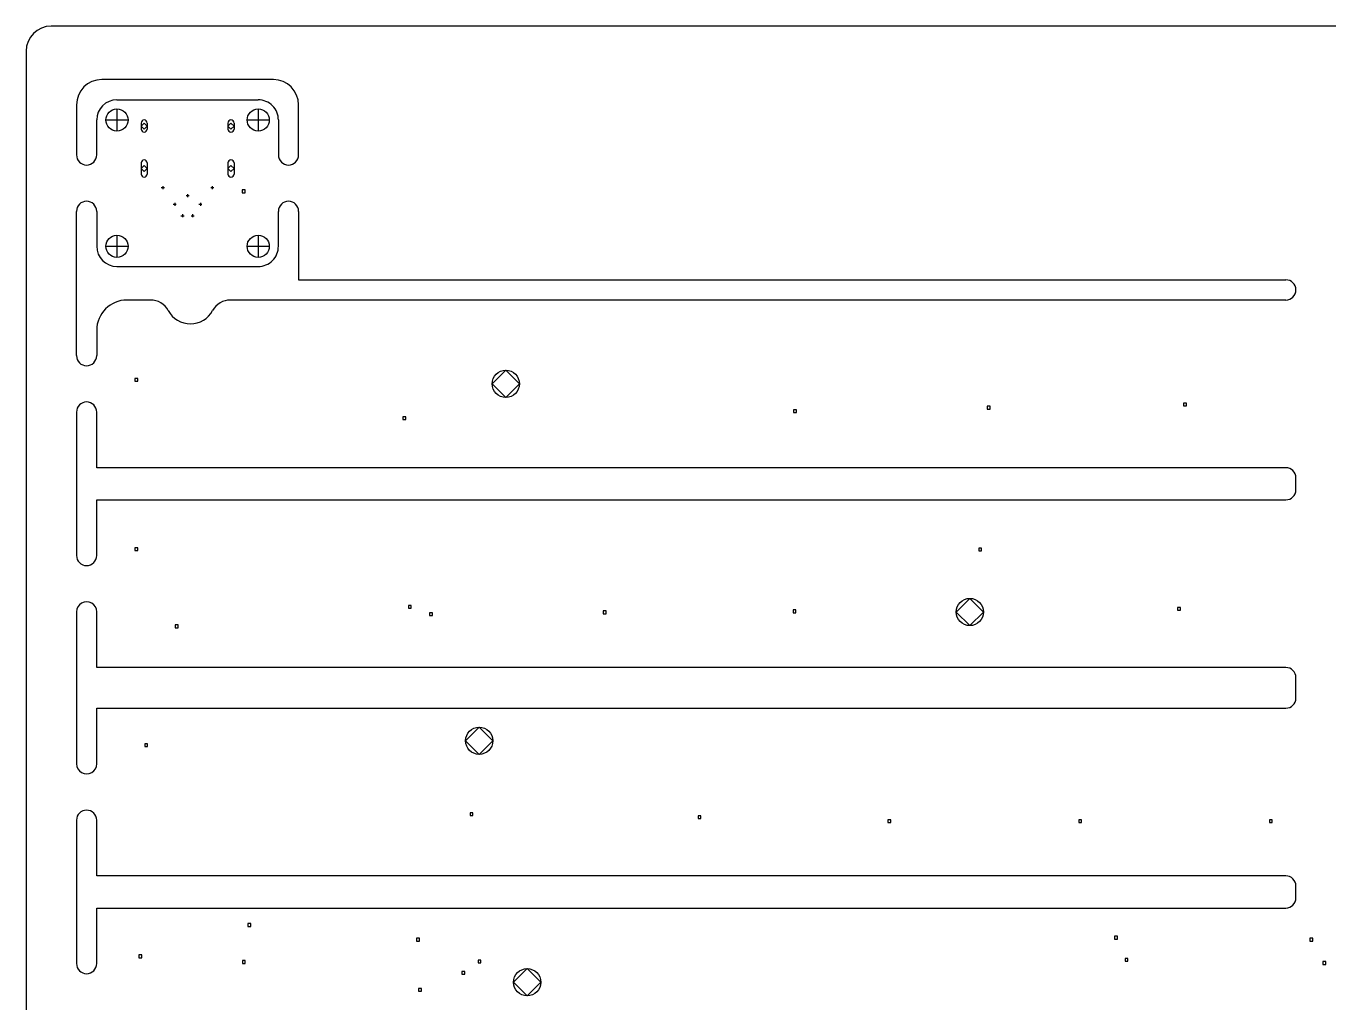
# Model space of a CAD drawing. Extents: x -31 to 357, y -149 to 35.
# Drawn here: x -28.5 to 100.6, y -61.3 to 35.4 of the extents above; entities that cross this region are included whole.
import ezdxf

# ---------------------------------------------------------------- set-up
doc = ezdxf.new("R2010")
doc.units = 0
doc.layers.add('BLACK', color=7, linetype='CONTINUOUS')

msp = doc.modelspace()

# ---------------------------------------------------------------- linework, layer by layer
at = {"layer": 'BLACK', "linetype": 'CONTINUOUS'}
for p, q in [((224.168, 35.425), (-26.025, 35.425)), ((-28.525, 32.925), (-28.525, -106.985)), ((-4.025, 30.125), (-21.025, 30.125)), ((-23.525, 27.625), (-23.525, 22.669)), ((-19.525, 28.125), (-5.525, 28.125)), ((-19.525, 27.225), (-19.525, 25.025)), ((-5.525, 27.225), (-5.525, 25.025)), ((-1.525, 22.669), (-1.525, 27.625)), ((-21.525, 22.669), (-21.525, 26.125)), ((-20.625, 26.125), (-18.425, 26.125)), ((-16.823, 25.825), (-17.123, 25.525)), ((-17.123, 25.825), (-17.123, 25.225)), ((-16.523, 25.525), (-16.823, 25.825)), ((-16.523, 25.825), (-16.523, 25.225)), ((-8.223, 25.825), (-8.523, 25.525)), ((-8.523, 25.825), (-8.523, 25.225)), ((-7.923, 25.525), (-8.223, 25.825)), ((-7.923, 25.825), (-7.923, 25.225)), ((-6.625, 26.125), (-4.425, 26.125)), ((-3.525, 26.125), (-3.525, 22.669)), ((-17.123, 25.525), (-16.823, 25.225)), ((-16.823, 25.225), (-16.523, 25.525)), ((-8.523, 25.525), (-8.223, 25.225)), ((-8.223, 25.225), (-7.923, 25.525)), ((-17.123, 21.875), (-17.123, 20.775)), ((-16.823, 21.625), (-17.123, 21.325)), ((-17.123, 21.325), (-16.823, 21.025)), ((-16.523, 21.325), (-16.823, 21.625)), ((-16.823, 21.025), (-16.523, 21.325)), ((-16.523, 21.875), (-16.523, 20.775)), ((-8.523, 21.875), (-8.523, 20.775)), ((-8.223, 21.625), (-8.523, 21.325)), ((-8.523, 21.325), (-8.223, 21.025)), ((-7.923, 21.325), (-8.223, 21.625)), ((-8.223, 21.025), (-7.923, 21.325)), ((-7.923, 21.875), (-7.923, 20.775)), ((-15.1254, 19.429), (-14.8206, 19.429)), ((-14.973, 19.5814), (-14.973, 19.2766)), ((-10.2254, 19.429), (-9.9206, 19.429)), ((-10.073, 19.5814), (-10.073, 19.2766)), ((-12.6754, 18.6416), (-12.3706, 18.6416)), ((-12.523, 18.794), (-12.523, 18.4892)), ((-6.82261, 19.2019), (-7.10545, 19.2019)), ((-7.10545, 19.2019), (-7.10545, 18.919)), ((-7.10545, 18.919), (-6.82261, 18.919)), ((-6.82261, 18.919), (-6.82261, 19.2019)), ((-23.525, 2.794), (-23.525, 17.081)), ((-21.525, 17.081), (-21.525, 13.625)), ((-13.9454, 17.778), (-13.6406, 17.778)), ((-13.793, 17.9304), (-13.793, 17.6256)), ((-13.023, 16.8044), (-13.023, 16.4996)), ((-12.025, 16.8024), (-12.025, 16.4976)), ((-11.4054, 17.778), (-11.1006, 17.778)), ((-11.253, 17.9304), (-11.253, 17.6256)), ((-3.525, 13.625), (-3.525, 17.081)), ((-1.525, 17.081), (-1.525, 10.3)), ((-13.1754, 16.652), (-12.8706, 16.652)), ((-12.1774, 16.65), (-11.8726, 16.65)), ((-19.525, 14.725), (-19.525, 12.525)), ((-5.525, 14.725), (-5.525, 12.525)), ((-20.625, 13.625), (-18.425, 13.625)), ((-6.625, 13.625), (-4.425, 13.625)), ((-19.525, 11.625), (-5.525, 11.625)), ((-1.525, 10.3), (96.2774, 10.3)), ((-16.191, 8.3), (-18.525, 8.3)), ((96.2774, 8.3), (-8.28005, 8.3)), ((-21.525, 5.3), (-21.525, 2.794)), ((19, 1.35), (17.65, 0)), ((20.35, 0), (19, 1.35)), ((-17.4586, 0.54142), (-17.7414, 0.54142)), ((-17.7414, 0.54142), (-17.7414, 0.25858)), ((-17.7414, 0.25858), (-17.4586, 0.25858)), ((-17.4586, 0.25858), (-17.4586, 0.54142)), ((17.65, 0), (19, -1.35)), ((19, -1.35), (20.35, 0)), ((47.7914, -2.55858), (47.5086, -2.55858)), ((47.5086, -2.55858), (47.5086, -2.84142)), ((47.7914, -2.84142), (47.7914, -2.55858)), ((66.9914, -2.20858), (66.7086, -2.20858)), ((66.7086, -2.20858), (66.7086, -2.49142)), ((66.7086, -2.49142), (66.9914, -2.49142)), ((66.9914, -2.49142), (66.9914, -2.20858)), ((86.4414, -1.90858), (86.1586, -1.90858)), ((86.1586, -1.90858), (86.1586, -2.19142)), ((86.1586, -2.19142), (86.4414, -2.19142)), ((86.4414, -2.19142), (86.4414, -1.90858)), ((-23.525, -2.794), (-23.525, -16.991)), ((-21.525, -8.3), (-21.525, -2.794)), ((9.09142, -3.25858), (8.80858, -3.25858)), ((8.80858, -3.25858), (8.80858, -3.54142)), ((8.80858, -3.54142), (9.09142, -3.54142)), ((9.09142, -3.54142), (9.09142, -3.25858)), ((47.5086, -2.84142), (47.7914, -2.84142)), ((96.2774, -8.3), (-21.525, -8.3)), ((97.2774, -10.485), (97.2774, -9.3)), ((-21.525, -11.485), (96.2774, -11.485)), ((-21.525, -16.991), (-21.525, -11.485)), ((-17.4586, -16.2311), (-17.7414, -16.2311)), ((-17.7414, -16.2311), (-17.7414, -16.5139)), ((-17.7414, -16.5139), (-17.4586, -16.5139)), ((-17.4586, -16.5139), (-17.4586, -16.2311)), ((66.1414, -16.2586), (65.8586, -16.2586)), ((65.8586, -16.2586), (65.8586, -16.5414)), ((65.8586, -16.5414), (66.1414, -16.5414)), ((66.1414, -16.5414), (66.1414, -16.2586)), ((9.64142, -21.9311), (9.35858, -21.9311)), ((9.35858, -21.9311), (9.35858, -22.2139)), ((9.64142, -22.2139), (9.64142, -21.9311)), ((64.977, -21.2407), (63.627, -22.5907)), ((66.327, -22.5907), (64.977, -21.2407)), ((-23.525, -22.579), (-23.525, -37.6193)), ((-21.525, -28.085), (-21.525, -22.579)), ((9.35858, -22.2139), (9.64142, -22.2139)), ((11.7414, -22.6586), (11.4586, -22.6586)), ((11.4586, -22.6586), (11.4586, -22.9414)), ((11.4586, -22.9414), (11.7414, -22.9414)), ((11.7414, -22.9414), (11.7414, -22.6586)), ((28.9414, -22.4811), (28.6586, -22.4811)), ((28.6586, -22.4811), (28.6586, -22.7639)), ((28.6586, -22.7639), (28.9414, -22.7639)), ((28.9414, -22.7639), (28.9414, -22.4811)), ((47.7414, -22.3811), (47.4586, -22.3811)), ((47.4586, -22.3811), (47.4586, -22.6639)), ((47.4586, -22.6639), (47.7414, -22.6639)), ((47.7414, -22.6639), (47.7414, -22.3811)), ((63.627, -22.5907), (64.977, -23.9407)), ((64.977, -23.9407), (66.327, -22.5907)), ((85.8414, -22.1311), (85.5586, -22.1311)), ((85.5586, -22.1311), (85.5586, -22.4139)), ((85.5586, -22.4139), (85.8414, -22.4139)), ((85.8414, -22.4139), (85.8414, -22.1311)), ((-13.4586, -23.8586), (-13.7414, -23.8586)), ((-13.7414, -23.8586), (-13.7414, -24.1414)), ((-13.7414, -24.1414), (-13.4586, -24.1414)), ((-13.4586, -24.1414), (-13.4586, -23.8586)), ((96.2774, -28.085), (-21.525, -28.085)), ((97.2774, -31.1133), (97.2774, -29.085)), ((-21.525, -32.1133), (96.2774, -32.1133)), ((-21.525, -37.6193), (-21.525, -32.1133)), ((16.3731, -33.9833), (15.0231, -35.3333)), ((17.7231, -35.3333), (16.3731, -33.9833)), ((-16.4847, -35.6285), (-16.7676, -35.6285)), ((-16.7676, -35.6285), (-16.7676, -35.9114)), ((-16.7676, -35.9114), (-16.4847, -35.9114)), ((-16.4847, -35.9114), (-16.4847, -35.6285)), ((15.0231, -35.3333), (16.3731, -36.6833)), ((16.3731, -36.6833), (17.7231, -35.3333)), ((15.7414, -42.4594), (15.4586, -42.4594)), ((15.4586, -42.4594), (15.4586, -42.7422)), ((15.7414, -42.7422), (15.7414, -42.4594)), ((-23.525, -43.2073), (-23.525, -57.4044)), ((-21.525, -48.7133), (-21.525, -43.2073)), ((15.4586, -42.7422), (15.7414, -42.7422)), ((38.3414, -42.7594), (38.0586, -42.7594)), ((38.0586, -42.7594), (38.0586, -43.0422)), ((38.0586, -43.0422), (38.3414, -43.0422)), ((38.3414, -43.0422), (38.3414, -42.7594)), ((57.1414, -43.1594), (56.8586, -43.1594)), ((56.8586, -43.1594), (56.8586, -43.4422)), ((56.8586, -43.4422), (57.1414, -43.4422)), ((57.1414, -43.4422), (57.1414, -43.1594)), ((76.0414, -43.1594), (75.7586, -43.1594)), ((75.7586, -43.1594), (75.7586, -43.4422)), ((75.7586, -43.4422), (76.0414, -43.4422)), ((76.0414, -43.4422), (76.0414, -43.1594)), ((94.9414, -43.1594), (94.6586, -43.1594)), ((94.6586, -43.1594), (94.6586, -43.4422)), ((94.6586, -43.4422), (94.9414, -43.4422)), ((94.9414, -43.4422), (94.9414, -43.1594)), ((96.2774, -48.7133), (-21.525, -48.7133)), ((97.2774, -50.8983), (97.2774, -49.7133)), ((-21.525, -51.8983), (96.2774, -51.8983)), ((-21.525, -57.4044), (-21.525, -51.8983)), ((-6.25858, -53.435), (-6.54142, -53.435)), ((-6.54142, -53.435), (-6.54142, -53.7179)), ((-6.54142, -53.7179), (-6.25858, -53.7179)), ((-6.25858, -53.7179), (-6.25858, -53.435)), ((10.4414, -54.8944), (10.1586, -54.8944)), ((10.1586, -54.8944), (10.1586, -55.1772)), ((10.1586, -55.1772), (10.4414, -55.1772)), ((10.4414, -55.1772), (10.4414, -54.8944)), ((79.5914, -54.6944), (79.3086, -54.6944)), ((79.3086, -54.6944), (79.3086, -54.9772)), ((79.3086, -54.9772), (79.5914, -54.9772)), ((79.5914, -54.9772), (79.5914, -54.6944)), ((98.9414, -54.8944), (98.6586, -54.8944)), ((98.6586, -54.8944), (98.6586, -55.1772)), ((98.6586, -55.1772), (98.9414, -55.1772)), ((98.9414, -55.1772), (98.9414, -54.8944)), ((-17.0586, -56.5444), (-17.3414, -56.5444)), ((-17.3414, -56.5444), (-17.3414, -56.8272)), ((-17.0586, -56.8272), (-17.0586, -56.5444)), ((-17.3414, -56.8272), (-17.0586, -56.8272)), ((-6.80858, -57.0944), (-7.09142, -57.0944)), ((-7.09142, -57.0944), (-7.09142, -57.3772)), ((-7.09142, -57.3772), (-6.80858, -57.3772)), ((-6.80858, -57.3772), (-6.80858, -57.0944)), ((16.5414, -57.0586), (16.2586, -57.0586)), ((16.2586, -57.0586), (16.2586, -57.3414)), ((16.2586, -57.3414), (16.5414, -57.3414)), ((16.5414, -57.3414), (16.5414, -57.0586)), ((21.1172, -57.901), (19.7672, -59.251)), ((22.4672, -59.251), (21.1172, -57.901)), ((80.6414, -56.8944), (80.3586, -56.8944)), ((80.3586, -56.8944), (80.3586, -57.1772)), ((80.3586, -57.1772), (80.6414, -57.1772)), ((80.6414, -57.1772), (80.6414, -56.8944)), ((100.241, -57.1944), (99.9586, -57.1944)), ((99.9586, -57.1944), (99.9586, -57.4772)), ((99.9586, -57.4772), (100.241, -57.4772)), ((100.241, -57.4772), (100.241, -57.1944)), ((14.9366, -58.1759), (14.6538, -58.1759)), ((14.6538, -58.1759), (14.6538, -58.4587)), ((14.6538, -58.4587), (14.9366, -58.4587)), ((14.9366, -58.4587), (14.9366, -58.1759)), ((19.7672, -59.251), (21.1172, -60.601)), ((21.1172, -60.601), (22.4672, -59.251)), ((10.6414, -59.8586), (10.3586, -59.8586)), ((10.3586, -59.8586), (10.3586, -60.1414)), ((10.3586, -60.1414), (10.6414, -60.1414)), ((10.6414, -60.1414), (10.6414, -59.8586))]:
    msp.add_line(p, q, dxfattribs=at)
at = {"layer": 'BLACK'}
for centre, radius in [((-19.525, 26.125), 1.1), ((-5.525, 26.125), 1.1), ((-19.525, 13.625), 1.1), ((-5.525, 13.625), 1.1), ((19, 0), 1.35), ((64.977, -22.5907), 1.35), ((16.3731, -35.3333), 1.35), ((21.1172, -59.251), 1.35)]:
    msp.add_circle(centre, radius, dxfattribs=at)
for centre, radius, start, end in [((-26.025, 32.925), 2.5, 90, 180), ((-21.025, 27.625), 2.5, 90, 180), ((-4.025, 27.625), 2.5, 0, 90), ((-19.525, 26.125), 2, -270, -180), ((-5.525, 26.125), 2, -0.0000286, 90), ((-16.823, 25.825), 0.3, 0, 180), ((-8.223, 25.825), 0.3, 0, 180), ((-16.823, 25.225), 0.3, 180, 360), ((-8.223, 25.225), 0.3, 180, 360), ((-22.525, 22.669), 1, -180, 0), ((-16.823, 21.875), 0.3, 0, 180), ((-8.223, 21.875), 0.3, 0, 180), ((-2.525, 22.669), 1, -180, 0), ((-16.823, 20.775), 0.3, 180, 360), ((-8.223, 20.775), 0.3, 180, 360), ((-22.525, 17.081), 1, 0, 180), ((-2.525, 17.081), 1, 0, 180), ((-19.525, 13.625), 2, -180, -90), ((-5.525, 13.625), 2, -90, 0.0000286), ((96.2774, 9.3), 1, -89.9987, 89.9988), ((-18.525, 5.3), 3, 90, 180), ((-16.1909, 6.3), 2, 28.4793, 90.0001), ((-8.28005, 6.3), 2, 89.9999, 151.521), ((-12.2355, 8.44579), 2.5, -151.521, -28.4794), ((-22.525, 2.794), 1, -180, -0.0000573), ((-22.525, -2.794), 1, 0, 180), ((96.2774, -9.3), 1, 0, 89.9988), ((96.2774, -10.485), 1.00002, -89.9988, 0), ((-22.525, -16.991), 1, -180, -0.0001146), ((-22.525, -22.579), 1, -0.0003438, 180), ((96.2774, -29.085), 1, 0, 89.9988), ((96.2774, -31.1133), 1.00002, -89.9988, -0.0025783), ((-22.525, -37.6193), 1, -180, 0.0000573), ((-22.525, -43.2073), 1, -360, -180), ((96.2774, -49.7133), 0.99996, -0.0025783, 89.9988), ((96.2774, -50.8983), 1.00002, -89.9988, -0.0025783), ((-22.525, -57.4044), 1, -180, 0)]:
    msp.add_arc(centre, radius, start, end, dxfattribs=at)

doc.saveas('drawing.dxf')
